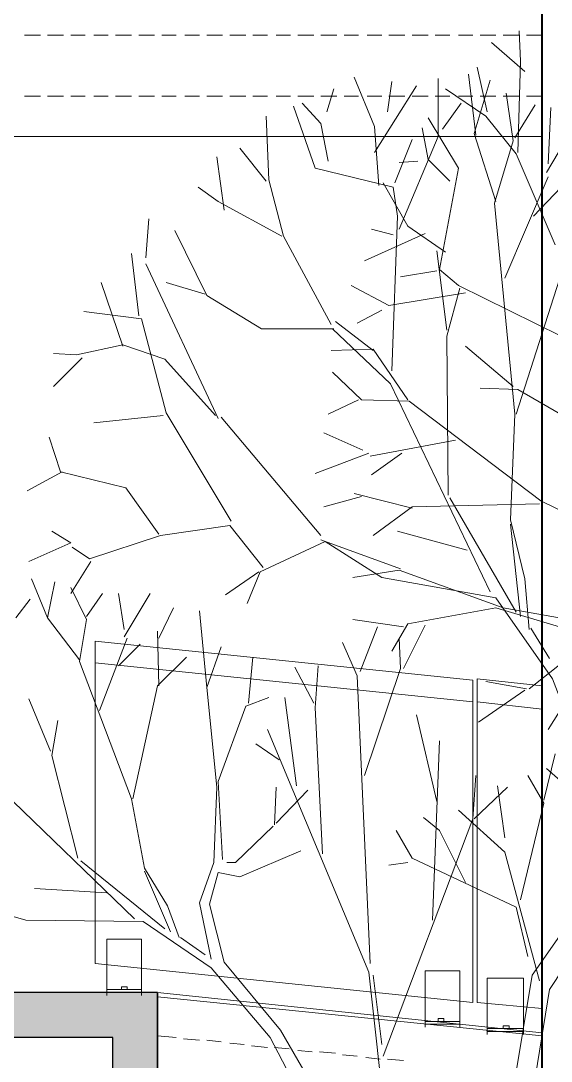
# Model space of a CAD drawing. Header units: millimetres. Extents: x 182 to 575, y -105 to 95.
# Drawn here: x 271.016 to 272.762, y 70.28 to 73.706 of the extents above; entities that cross this region are included whole.
import ezdxf

# ---------------------------------------------------------------- set-up
doc = ezdxf.new("R2010")
doc.units = ezdxf.units.MM
doc.header["$MEASUREMENT"] = 0
doc.layers.add('PDF_Geometry', color=7, linetype='Continuous')
doc.layers.add('PDF_Solid Fills', color=7, linetype='Continuous')

msp = doc.modelspace()

# ---------------------------------------------------------------- hatches: boundary and pattern name
at = {"layer": 'PDF_Solid Fills', "transparency": 33554559}
h = msp.add_hatch(color=256, dxfattribs=at)
h.paths.add_polyline_path([(272.2602, 73.6901), (272.2502, 73.6901), (272.2602, 73.6901)], flags=0)
h.paths.add_polyline_path([(272.2527, 73.6876), (272.2602, 73.6876), (272.2527, 73.6876)], flags=0)
h.paths.add_polyline_path([(272.2627, 73.6826), (272.2527, 73.6826), (272.2627, 73.6826)], flags=0)
h.paths.add_polyline_path([(272.2552, 73.6801), (272.2652, 73.6801), (272.2552, 73.6801)], flags=0)
h.paths.add_polyline_path([(272.2652, 73.6801), (272.2552, 73.6801), (272.2652, 73.6801)], flags=0)
h = msp.add_hatch(color=256, dxfattribs=at)
h.paths.add_polyline_path([(272.3577, 73.5576), (272.3527, 73.5576), (272.3577, 73.5576)], flags=0)
h.paths.add_polyline_path([(272.3527, 73.5601), (272.3577, 73.5601), (272.3527, 73.5601)], flags=0)
h.paths.add_polyline_path([(272.3502, 73.5651), (272.3552, 73.5651), (272.3502, 73.5651)], flags=0)
h.paths.add_polyline_path([(272.3552, 73.5651), (272.3502, 73.5651), (272.3552, 73.5651)], flags=0)
h.paths.add_polyline_path([(272.3477, 73.5676), (272.3552, 73.5676), (272.3477, 73.5676)], flags=0)
h = msp.add_hatch(color=256, dxfattribs=at)
h.paths.add_polyline_path([(272.3077, 73.5351), (272.3102, 73.5351), (272.3077, 73.5351)], flags=0)
h.paths.add_polyline_path([(272.3152, 73.5326), (272.3027, 73.5326), (272.3152, 73.5326)], flags=0)
h.paths.add_polyline_path([(272.3027, 73.5326), (272.3152, 73.5326), (272.3027, 73.5326)], flags=0)
h.paths.add_polyline_path([(272.3177, 73.5326), (272.3002, 73.5326), (272.3177, 73.5326)], flags=0)
h = msp.add_hatch(color=256, dxfattribs=at)
h.paths.add_polyline_path([(272.3427, 73.5301), (272.3352, 73.5301), (272.3427, 73.5301)], flags=0)
h.paths.add_polyline_path([(272.3302, 73.5301), (272.3477, 73.5301), (272.3302, 73.5301)], flags=0)
h.paths.add_polyline_path([(272.3477, 73.5301), (272.3302, 73.5301), (272.3477, 73.5301)], flags=0)
h.paths.add_polyline_path([(272.3502, 73.5276), (272.3277, 73.5276), (272.3502, 73.5276)], flags=0)
h = msp.add_hatch(color=256, dxfattribs=at)
h.paths.add_polyline_path([(272.2977, 73.3301), (272.2927, 73.3301), (272.2977, 73.3301)], flags=0)
h.paths.add_polyline_path([(272.2952, 73.3276), (272.3002, 73.3276), (272.2952, 73.3276)], flags=0)
h.paths.add_polyline_path([(272.3002, 73.3251), (272.2952, 73.3251), (272.3002, 73.3251)], flags=0)
h = msp.add_hatch(color=256, dxfattribs=at)
h.paths.add_polyline_path([(272.3127, 73.3501), (272.3077, 73.3501), (272.3127, 73.3501)], flags=0)
h.paths.add_polyline_path([(272.3077, 73.3501), (272.3127, 73.3501), (272.3077, 73.3501)], flags=0)
h.paths.add_polyline_path([(272.3152, 73.3501), (272.3052, 73.3501), (272.3152, 73.3501)], flags=0)
h = msp.add_hatch(color=256, dxfattribs=at)
h.paths.add_polyline_path([(272.3227, 73.3376), (272.3302, 73.3376), (272.3227, 73.3376)], flags=0)
h.paths.add_polyline_path([(272.3302, 73.3376), (272.3227, 73.3376), (272.3302, 73.3376)], flags=0)
h.paths.add_polyline_path([(272.3252, 73.3351), (272.3302, 73.3351), (272.3252, 73.3351)], flags=0)
at = {"layer": 'PDF_Solid Fills', "true_color": 0xb9b9b9, "transparency": 33554559}
msp.add_hatch(color=9, dxfattribs=at).paths.add_polyline_path([(261.6659, 70.5062), (261.6659, 73.0681), (261.5183, 73.0681), (261.5183, 70.5062), (259.5945, 70.5062), (259.5945, 69.7967), (259.7945, 69.7967), (259.7945, 70.3586), (267.9183, 70.3586), (267.9183, 66.6777), (268.0659, 66.6777), (268.0659, 70.3586), (271.3183, 70.3586), (271.3183, 69.7967), (271.4659, 69.7967), (271.4659, 70.5062)])
at = {"layer": 'PDF_Solid Fills', "transparency": 33554559}
h = msp.add_hatch(color=256, dxfattribs=at)
h.paths.add_polyline_path([(272.3177, 72.6351), (272.3302, 72.6351), (272.3177, 72.6351)], flags=0)
h.paths.add_polyline_path([(272.3327, 72.6326), (272.3227, 72.6326), (272.3327, 72.6326)], flags=0)
h.paths.add_polyline_path([(272.3227, 72.6326), (272.3327, 72.6326), (272.3227, 72.6326)], flags=0)
h.paths.add_polyline_path([(272.3252, 72.6301), (272.3377, 72.6301), (272.3252, 72.6301)], flags=0)
h.paths.add_polyline_path([(272.3377, 72.6301), (272.3252, 72.6301), (272.3377, 72.6301)], flags=0)
h = msp.add_hatch(color=256, dxfattribs=at)
h.paths.add_polyline_path([(272.3127, 72.5826), (272.3077, 72.5826), (272.3127, 72.5826)], flags=0)
h.paths.add_polyline_path([(272.3077, 72.5826), (272.3127, 72.5826), (272.3077, 72.5826)], flags=0)
h.paths.add_polyline_path([(272.3152, 72.5826), (272.3052, 72.5826), (272.3152, 72.5826)], flags=0)
h = msp.add_hatch(color=256, dxfattribs=at)
h.paths.add_polyline_path([(272.3227, 72.5701), (272.3302, 72.5701), (272.3227, 72.5701)], flags=0)
h.paths.add_polyline_path([(272.3302, 72.5701), (272.3227, 72.5701), (272.3302, 72.5701)], flags=0)
h.paths.add_polyline_path([(272.3252, 72.5676), (272.3302, 72.5676), (272.3252, 72.5676)], flags=0)
h = msp.add_hatch(color=256, dxfattribs=at)
h.paths.add_polyline_path([(272.2977, 72.5626), (272.2927, 72.5626), (272.2977, 72.5626)], flags=0)
h.paths.add_polyline_path([(272.2952, 72.5601), (272.3002, 72.5601), (272.2952, 72.5601)], flags=0)
h.paths.add_polyline_path([(272.3002, 72.5576), (272.2952, 72.5576), (272.3002, 72.5576)], flags=0)
h = msp.add_hatch(color=256, dxfattribs=at)
h.paths.add_polyline_path([(272.3427, 72.5501), (272.3352, 72.5501), (272.3427, 72.5501)], flags=0)
h.paths.add_polyline_path([(272.3377, 72.5476), (272.3452, 72.5476), (272.3377, 72.5476)], flags=0)
h.paths.add_polyline_path([(272.3477, 72.5476), (272.3402, 72.5476), (272.3477, 72.5476)], flags=0)
h = msp.add_hatch(color=256, dxfattribs=at)
h.paths.add_polyline_path([(272.2627, 72.0276), (272.2727, 72.0276), (272.2627, 72.0276)], flags=0)
h.paths.add_polyline_path([(272.2602, 72.0251), (272.2677, 72.0251), (272.2602, 72.0251)], flags=0)
h.paths.add_polyline_path([(272.2552, 72.0176), (272.2652, 72.0176), (272.2552, 72.0176)], flags=0)
h = msp.add_hatch(color=256, dxfattribs=at)
h.paths.add_polyline_path([(272.3052, 72.0301), (272.3152, 72.0301), (272.3052, 72.0301)], flags=0)
h.paths.add_polyline_path([(272.3152, 72.0276), (272.3077, 72.0276), (272.3152, 72.0276)], flags=0)
h.paths.add_polyline_path([(272.3077, 72.0276), (272.3152, 72.0276), (272.3077, 72.0276)], flags=0)
h = msp.add_hatch(color=256, dxfattribs=at)
h.paths.add_polyline_path([(272.2527, 72.0101), (272.2602, 72.0101), (272.2527, 72.0101)], flags=0)
h.paths.add_polyline_path([(272.2602, 72.0076), (272.2527, 72.0076), (272.2602, 72.0076)], flags=0)
h.paths.add_polyline_path([(272.2502, 71.9951), (272.2577, 71.9951), (272.2502, 71.9951)], flags=0)
h.paths.add_polyline_path([(272.2577, 71.9951), (272.2502, 71.9951), (272.2577, 71.9951)], flags=0)
h = msp.add_hatch(color=256, dxfattribs=at)
h.paths.add_polyline_path([(272.2977, 71.9626), (272.2652, 71.9626), (272.2977, 71.9626)], flags=0)
h.paths.add_polyline_path([(272.2727, 71.9601), (272.2902, 71.9601), (272.2727, 71.9601)], flags=0)
h.paths.add_polyline_path([(272.2902, 71.9601), (272.2727, 71.9601), (272.2902, 71.9601)], flags=0)
h = msp.add_hatch(color=256, dxfattribs=at)
h.paths.add_polyline_path([(272.3552, 71.8576), (272.3502, 71.8576), (272.3552, 71.8576)], flags=0)
h.paths.add_polyline_path([(272.3502, 71.8576), (272.3552, 71.8576), (272.3502, 71.8576)], flags=0)
h.paths.add_polyline_path([(272.3577, 71.8526), (272.3527, 71.8526), (272.3577, 71.8526)], flags=0)
h.paths.add_polyline_path([(272.3527, 71.8526), (272.3577, 71.8526), (272.3527, 71.8526)], flags=0)
h = msp.add_hatch(color=256, dxfattribs=at)
h.paths.add_polyline_path([(272.3077, 71.8276), (272.3102, 71.8276), (272.3077, 71.8276)], flags=0)
h.paths.add_polyline_path([(272.3152, 71.8276), (272.3027, 71.8276), (272.3152, 71.8276)], flags=0)
h.paths.add_polyline_path([(272.3177, 71.8251), (272.3002, 71.8251), (272.3177, 71.8251)], flags=0)
h.paths.add_polyline_path([(272.3002, 71.8251), (272.3177, 71.8251), (272.3002, 71.8251)], flags=0)
h = msp.add_hatch(color=256, dxfattribs=at)
h.paths.add_polyline_path([(272.3352, 71.8251), (272.3427, 71.8251), (272.3352, 71.8251)], flags=0)
h.paths.add_polyline_path([(272.3427, 71.8251), (272.3352, 71.8251), (272.3427, 71.8251)], flags=0)
h.paths.add_polyline_path([(272.3477, 71.8226), (272.3302, 71.8226), (272.3477, 71.8226)], flags=0)
h.paths.add_polyline_path([(272.3277, 71.8226), (272.3502, 71.8226), (272.3277, 71.8226)], flags=0)
h = msp.add_hatch(color=256, dxfattribs=at)
h.paths.add_polyline_path([(272.3127, 71.6426), (272.3077, 71.6426), (272.3127, 71.6426)], flags=0)
h.paths.add_polyline_path([(272.3077, 71.6426), (272.3127, 71.6426), (272.3077, 71.6426)], flags=0)
h.paths.add_polyline_path([(272.3152, 71.6426), (272.3052, 71.6426), (272.3152, 71.6426)], flags=0)
h.paths.add_polyline_path([(272.3027, 71.6426), (272.3177, 71.6426), (272.3027, 71.6426)], flags=0)
h.paths.add_polyline_path([(272.3177, 71.6426), (272.3027, 71.6426), (272.3177, 71.6426)], flags=0)
h = msp.add_hatch(color=256, dxfattribs=at)
h.paths.add_polyline_path([(272.3077, 70.9351), (272.3177, 70.9351), (272.3077, 70.9351)], flags=0)
h.paths.add_polyline_path([(272.3177, 70.9351), (272.3077, 70.9351), (272.3177, 70.9351)], flags=0)
h.paths.add_polyline_path([(272.3127, 70.9326), (272.3227, 70.9326), (272.3127, 70.9326)], flags=0)
h.paths.add_polyline_path([(272.3227, 70.9326), (272.3127, 70.9326), (272.3227, 70.9326)], flags=0)
h.paths.add_polyline_path([(272.3152, 70.9301), (272.3252, 70.9301), (272.3152, 70.9301)], flags=0)
h.paths.add_polyline_path([(272.3252, 70.9301), (272.3152, 70.9301), (272.3252, 70.9301)], flags=0)
h = msp.add_hatch(color=256, dxfattribs=at)
h.paths.add_polyline_path([(272.3152, 70.8751), (272.3052, 70.8751), (272.3152, 70.8751)], flags=0)
h.paths.add_polyline_path([(272.3027, 70.8751), (272.3177, 70.8751), (272.3027, 70.8751)], flags=0)
h.paths.add_polyline_path([(272.3177, 70.8751), (272.3027, 70.8751), (272.3177, 70.8751)], flags=0)
h = msp.add_hatch(color=256, dxfattribs=at)
h.paths.add_polyline_path([(272.2727, 70.3226), (272.2627, 70.3226), (272.2727, 70.3226)], flags=0)
h.paths.add_polyline_path([(272.2627, 70.3226), (272.2727, 70.3226), (272.2627, 70.3226)], flags=0)
h.paths.add_polyline_path([(272.2677, 70.3176), (272.2602, 70.3176), (272.2677, 70.3176)], flags=0)
h.paths.add_polyline_path([(272.2577, 70.3151), (272.2652, 70.3151), (272.2577, 70.3151)], flags=0)
h.paths.add_polyline_path([(272.2652, 70.3126), (272.2552, 70.3126), (272.2652, 70.3126)], flags=0)

# ---------------------------------------------------------------- linework, layer by layer
at = {"layer": 'PDF_Geometry', "lineweight": 40}
msp.add_lwpolyline([(272.7326, 66.4062), (272.7326, 83.5396), (272.985, 83.5396), (272.985, 66.4062)], dxfattribs=at)
at = {"layer": 'PDF_Geometry', "lineweight": 13}
for points in [[(272.6564, 73.6729), (272.6612, 73.5729), (272.6516, 73.2729)], [(271.0802, 73.6586), (271.0278, 73.6586)], [(271.1564, 73.6586), (271.104, 73.6586)], [(271.2278, 73.6586), (271.1802, 73.6586)], [(271.304, 73.6586), (271.2564, 73.6586)], [(271.3802, 73.6586), (271.3278, 73.6586)], [(271.4564, 73.6586), (271.404, 73.6586)], [(271.5278, 73.6586), (271.4802, 73.6586)], [(271.604, 73.6586), (271.5564, 73.6586)], [(271.6802, 73.6586), (271.6278, 73.6586)], [(271.7564, 73.6586), (271.704, 73.6586)], [(271.8278, 73.6586), (271.7802, 73.6586)], [(271.904, 73.6586), (271.8564, 73.6586)], [(271.9802, 73.6586), (271.9278, 73.6586)], [(272.0564, 73.6586), (272.004, 73.6586)], [(272.1278, 73.6586), (272.0802, 73.6586)], [(272.204, 73.6586), (272.1564, 73.6586)], [(272.2802, 73.6586), (272.2278, 73.6586)], [(272.3564, 73.6586), (272.304, 73.6586)], [(272.4278, 73.6586), (272.3802, 73.6586)], [(272.504, 73.6586), (272.4564, 73.6586)], [(272.5802, 73.6586), (272.5278, 73.6586)], [(272.5659, 73.6348), (272.6754, 73.5396)], [(272.6564, 73.6586), (272.604, 73.6586)], [(272.7326, 73.6586), (272.6802, 73.6586)], [(272.5135, 73.3301), (272.4897, 73.5301)], [(272.5183, 73.5539), (272.5516, 73.4062)], [(272.1135, 73.5205), (272.1802, 73.3586), (272.1945, 73.1634)], [(272.2231, 73.4062), (272.2373, 73.5062)], [(272.2612, 73.0205), (272.3897, 73.3253), (272.3897, 73.5158)], [(272.5802, 73.111), (272.5088, 73.3348), (272.5612, 73.511)], [(272.0231, 73.4062), (272.0469, 73.4824)], [(272.1802, 73.2729), (272.3183, 73.492)], [(272.7754, 72.9681), (272.6469, 73.2681), (272.5469, 73.392), (272.4135, 73.4824)], [(272.6135, 73.4681), (272.6373, 73.311), (272.5754, 73.1062), (272.6421, 72.411), (272.6278, 72.0634), (272.6754, 71.8681), (272.6897, 71.7015)], [(271.0802, 73.4586), (271.0278, 73.4586)], [(271.1564, 73.4586), (271.104, 73.4586)], [(271.2278, 73.4586), (271.1802, 73.4586)], [(271.304, 73.4586), (271.2564, 73.4586)], [(271.3802, 73.4586), (271.3278, 73.4586)], [(271.4564, 73.4586), (271.404, 73.4586)], [(271.5278, 73.4586), (271.4802, 73.4586)], [(271.604, 73.4586), (271.5564, 73.4586)], [(271.6802, 73.4586), (271.6278, 73.4586)], [(271.7564, 73.4586), (271.704, 73.4586)], [(271.8278, 73.4586), (271.7802, 73.4586)], [(271.904, 73.4586), (271.8564, 73.4586)], [(271.9135, 73.4253), (271.985, 73.2205), (272.2421, 73.1586), (272.2564, 73.0634), (272.2373, 72.5539)], [(271.9802, 73.4586), (271.9278, 73.4586)], [(271.9421, 73.4348), (272.004, 73.3681), (272.0278, 73.2443)], [(272.0564, 73.4586), (272.004, 73.4586)], [(272.1278, 73.4586), (272.0802, 73.4586)], [(272.204, 73.4586), (272.1564, 73.4586)], [(272.2802, 73.4586), (272.2278, 73.4586)], [(272.3564, 73.4586), (272.304, 73.4586)], [(272.4278, 73.4586), (272.3802, 73.4586)], [(272.404, 73.3491), (272.4659, 73.4348)], [(272.504, 73.4586), (272.4564, 73.4586)], [(272.5802, 73.4586), (272.5278, 73.4586)], [(272.6564, 73.4586), (272.604, 73.4586)], [(272.6421, 73.3205), (272.7088, 73.4301)], [(272.7326, 73.4586), (272.6802, 73.4586)], [(272.0373, 72.7062), (271.8802, 72.9967), (271.8326, 73.1824), (271.8231, 73.392)], [(272.7469, 73.2062), (272.8612, 73.4015)], [(272.7516, 73.2348), (272.7612, 73.4205)], [(272.3564, 73.3872), (272.4564, 73.2205), (272.3945, 72.8872), (272.4564, 72.8348), (272.7945, 72.6681)], [(272.3373, 73.3539), (272.3564, 73.2491), (272.4278, 73.1777)], [(272.2469, 73.1729), (272.304, 73.3158)], [(271.6612, 73.2586), (271.685, 73.0824)], [(271.7373, 73.2872), (271.8231, 73.1777)], [(272.3231, 73.2443), (272.2612, 73.2396)], [(272.6088, 72.8586), (272.7516, 73.192)], [(271.5993, 73.1586), (271.6659, 73.111), (271.8754, 72.9967)], [(272.2088, 73.1729), (272.2897, 73.0301), (272.4135, 72.9443)], [(272.704, 73.0634), (272.7945, 73.1586)], [(271.4278, 72.9253), (271.4373, 73.0539)], [(272.6469, 72.411), (272.8183, 72.9443), (272.9326, 73.0681)], [(271.5231, 73.0158), (271.6278, 72.8015), (271.8088, 72.692), (272.0469, 72.692)], [(272.2421, 73.0015), (272.1707, 73.0205)], [(272.3469, 73.0062), (272.1469, 72.9158)], [(272.4183, 72.6872), (272.385, 72.9491)], [(271.404, 72.7348), (271.3802, 72.9396)], [(271.4278, 72.9062), (271.6659, 72.3967)], [(272.385, 72.8824), (272.2659, 72.8634)], [(271.3516, 72.6348), (271.2802, 72.8443)], [(271.6231, 72.8062), (271.4945, 72.8443)], [(272.4802, 72.811), (272.2278, 72.7682), (272.104, 72.8348)], [(272.4231, 72.1443), (272.4183, 72.6681), (272.4612, 72.8253)], [(271.7088, 72.0586), (271.4945, 72.4158), (271.4135, 72.7253), (271.2231, 72.7491)], [(272.204, 72.7539), (272.1231, 72.711)], [(272.1754, 72.6205), (272.0516, 72.7158)], [(272.5612, 71.8253), (272.2326, 72.511), (272.0421, 72.692)], [(271.1231, 72.611), (271.1993, 72.6062), (271.3516, 72.6396), (271.4897, 72.592), (271.6564, 72.4062)], [(272.2897, 72.4586), (272.1754, 72.6253), (272.0373, 72.6205)], [(272.6373, 72.5015), (272.4802, 72.6348)], [(271.2183, 72.5967), (271.1231, 72.5015)], [(272.0421, 72.5491), (272.1373, 72.4586), (272.2945, 72.4539), (272.7278, 72.1253), (272.9612, 72.011), (273.0707, 71.8824), (273.1707, 71.8062)], [(272.9897, 72.2967), (272.6516, 72.492), (272.5278, 72.4967)], [(272.1278, 72.4586), (272.0278, 72.411)], [(271.485, 72.4062), (271.2564, 72.3824)], [(272.004, 72.011), (271.6754, 72.4015)], [(271.1088, 72.3348), (271.1469, 72.2205), (271.3612, 72.1681), (271.4707, 72.0158)], [(272.1421, 72.292), (272.0135, 72.3491)], [(272.4469, 72.3253), (272.1659, 72.2729)], [(272.1612, 72.2824), (271.985, 72.2158)], [(272.2707, 72.2824), (272.1707, 72.211)], [(271.1516, 72.2205), (271.0373, 72.1586)], [(272.1373, 72.1396), (272.0135, 72.1062)], [(272.304, 72.1015), (272.1135, 72.1491)], [(272.6469, 71.7586), (272.4278, 72.1348)], [(272.7231, 72.1158), (272.304, 72.1062), (272.1754, 72.011)], [(271.0421, 71.9253), (271.1802, 71.9872), (271.1183, 72.0253)], [(271.185, 71.9729), (271.2421, 71.9348), (271.4754, 72.011), (271.704, 72.0443), (271.8135, 71.9062)], [(272.485, 71.9634), (272.2564, 72.0253)], [(272.6612, 71.7443), (272.6278, 72.0491)], [(273.085, 70.6681), (272.9754, 70.7729), (272.9088, 71.1681), (272.7659, 71.5396), (272.5802, 71.8062), (272.204, 71.8729), (272.0183, 71.992), (271.804, 71.892), (271.7612, 71.7872)], [(272.2659, 71.9015), (272.004, 71.9967)], [(271.2469, 71.9253), (271.1802, 71.8205)], [(271.7993, 71.892), (271.6897, 71.8158)], [(273.2183, 71.6586), (273.0278, 71.7539), (272.8754, 71.7253), (272.604, 71.7729), (272.2612, 71.8967), (272.1088, 71.8729)], [(271.104, 71.7396), (271.0516, 71.8681)], [(271.2088, 71.6015), (271.104, 71.7396), (271.1278, 71.8586)], [(271.1802, 71.8396), (271.2326, 71.7348), (271.2088, 71.5967), (271.3802, 71.1443), (271.4231, 70.9158), (271.4992, 70.792), (271.5373, 70.6872)], [(271.2326, 71.7443), (271.285, 71.8205)], [(271.3564, 71.7015), (271.3373, 71.8205)], [(271.3564, 71.6777), (271.4421, 71.8205)], [(270.9993, 71.7396), (271.0469, 71.8015)], [(271.4707, 71.6729), (271.5183, 71.7729)], [(271.6278, 71.511), (271.604, 71.7634)], [(272.8516, 71.692), (272.5802, 71.7729), (272.2897, 71.7205), (272.2373, 71.6301)], [(272.2754, 71.711), (272.1088, 71.7348)], [(272.2754, 71.5729), (272.3469, 71.7158)], [(271.4707, 71.5158), (271.4659, 71.6967)], [(272.1326, 71.5634), (272.1897, 71.711)], [(272.7564, 71.6062), (272.6945, 71.7062)], [(272.7516, 71.3729), (272.8993, 71.6062), (272.904, 71.7015), (273.0231, 71.711), (273.2183, 71.6015), (273.3992, 71.311), (273.6183, 71.0681), (273.6516, 70.792)], [(271.2754, 71.4348), (271.3659, 71.6729)], [(271.3373, 71.5824), (271.4088, 71.6539)], [(271.6421, 70.6158), (271.604, 70.8015), (271.6516, 70.9348), (271.6612, 71.1824), (271.6278, 71.511), (271.6754, 71.6443)], [(272.1659, 70.6015), (272.1231, 71.5491), (272.0754, 71.6586)], [(272.1469, 71.2205), (272.2659, 71.5729), (272.2612, 71.6729)], [(272.8612, 71.6729), (272.8516, 71.6348), (272.6897, 71.5062)], [(271.385, 71.1443), (271.4659, 71.5158), (271.5612, 71.611)], [(271.7659, 71.4586), (271.7802, 71.611)], [(271.9802, 71.4586), (271.9183, 71.5777)], [(272.0088, 70.9634), (271.985, 71.4443), (271.9945, 71.5824)], [(272.6802, 71.5062), (272.5469, 71.5301)], [(271.1135, 71.3015), (271.0421, 71.4729)], [(271.6802, 70.9443), (271.6659, 71.2015), (271.7564, 71.4491), (271.8326, 71.4777)], [(271.9231, 71.1872), (271.885, 71.4777)], [(272.6754, 71.5015), (272.5231, 71.3967)], [(272.7326, 71.4396), (272.5183, 71.4634), (272.5183, 70.4729), (272.7326, 70.4539)], [(270.1802, 71.4253), (270.3135, 71.2967), (270.5088, 71.2443), (270.7469, 71.2681), (270.9564, 71.1681), (271.3897, 70.7491)], [(272.385, 71.1348), (272.3183, 71.4205)], [(271.204, 70.9491), (271.1183, 71.2872), (271.1373, 71.4015)], [(272.2183, 70.0586), (272.1612, 70.5729), (271.8278, 71.3729)], [(272.3707, 70.7443), (272.3945, 71.3348)], [(271.8659, 71.2729), (271.7897, 71.3253)], [(272.7373, 71.1396), (272.7754, 71.292)], [(272.8754, 70.8443), (272.8373, 71.1634), (272.7469, 71.2443)], [(272.2088, 70.2967), (272.504, 71.0777), (272.5135, 71.2205)], [(272.6612, 70.811), (272.7373, 71.1301), (272.685, 71.2205)], [(271.8516, 71.0586), (271.8564, 71.1824)], [(271.8564, 71.0634), (271.9612, 71.1729)], [(272.5088, 71.0777), (272.6183, 71.1824)], [(272.6088, 71.0158), (272.585, 71.1872)], [(272.7231, 70.5443), (272.6088, 70.9681), (272.4564, 71.1062)], [(272.4802, 70.8681), (272.3945, 71.0396), (272.3421, 71.0824)], [(271.6945, 70.9348), (271.7231, 70.9348), (271.8469, 71.0539)], [(272.685, 70.6253), (272.6469, 70.7872), (272.304, 70.9491), (272.2516, 71.0396)], [(271.9373, 70.9729), (271.7373, 70.8872), (271.6659, 70.9015), (271.6373, 70.7967), (271.685, 70.6062), (271.8707, 70.3824), (272.0135, 70.1348), (272.2183, 70.0539)], [(271.4897, 70.7158), (271.2135, 70.9396)], [(272.2897, 70.9348), (272.2278, 70.9253)], [(271.5088, 70.7062), (271.4231, 70.9062)], [(272.9326, 70.8967), (272.6993, 70.5634), (272.5564, 69.7015), (272.5612, 69.5729), (272.6326, 69.2015), (272.6326, 69.092)], [(271.2992, 70.8348), (271.0612, 70.8491)], [(272.0945, 70.0443), (271.9707, 70.1015), (271.8373, 70.3586), (271.6421, 70.5872), (271.4183, 70.7396), (271.0326, 70.7443), (270.8326, 70.8015), (270.6373, 70.7158), (270.6088, 70.6443)], [(272.9516, 70.811), (272.7564, 70.5158), (272.6183, 69.6634), (272.7088, 69.192), (272.7183, 69.0967), (272.7135, 68.9443), (272.7564, 68.5824)], [(271.6231, 70.6301), (271.5421, 70.6872)], [(271.4135, 70.4967), (271.4135, 70.6824), (271.2992, 70.6824), (271.2992, 70.4967)], [(272.204, 70.3348), (272.1754, 70.5634)], [(272.3469, 70.392), (272.3469, 70.5777), (272.4612, 70.5777), (272.4612, 70.392)], [(272.6707, 70.3681), (272.6707, 70.5539), (272.5516, 70.5539), (272.5516, 70.3681)], [(271.4135, 70.5158), (271.2992, 70.5158)], [(271.4135, 70.5062), (271.2992, 70.5062)], [(272.7326, 70.3729), (271.4659, 70.5062)], [(272.3469, 70.411), (272.4612, 70.411)], [(272.3469, 70.4015), (272.4612, 70.4015)], [(272.6707, 70.3872), (272.5516, 70.3872)], [(272.6707, 70.3777), (272.5516, 70.3777)], [(271.5278, 70.3586), (271.4659, 70.3634)], [(271.604, 70.3491), (271.5516, 70.3539)], [(271.6754, 70.3443), (271.6278, 70.3491)], [(271.7516, 70.3348), (271.704, 70.3396)], [(271.8278, 70.3253), (271.7754, 70.3301)], [(271.8992, 70.3205), (271.8516, 70.3253)], [(271.9754, 70.311), (271.9278, 70.3158)], [(272.0516, 70.3062), (271.9993, 70.311)], [(272.1231, 70.2967), (272.0754, 70.3015)], [(272.1993, 70.2872), (272.1516, 70.292)], [(272.2754, 70.2824), (272.2231, 70.2872)]]:
    msp.add_lwpolyline(points, dxfattribs=at)
at = {"layer": 'PDF_Geometry', "lineweight": 20}
for points in [[(272.7326, 73.3253), (270.504, 73.3253)], [(272.504, 71.4634), (271.2612, 71.592), (271.2612, 71.6634), (272.504, 71.5348), (272.504, 71.4634), (272.504, 71.5301)], [(272.7326, 71.5158), (272.5183, 71.5396), (272.5183, 71.4634), (272.7326, 71.4396)], [(271.2992, 70.5539), (271.2992, 70.5062)], [(272.7326, 70.3634), (271.4659, 70.492)]]:
    msp.add_lwpolyline(points, dxfattribs=at)
at = {"layer": 'PDF_Geometry', "lineweight": 25}
for points in [[(271.4659, 70.5062), (261.6659, 70.5062), (261.6659, 73.0681)], [(271.4659, 69.7967), (271.4659, 70.5062), (271.4659, 69.7967), (271.3183, 69.7967), (271.3183, 70.3586), (268.0659, 70.3586), (268.0659, 66.6777), (269.185, 66.6777)]]:
    msp.add_lwpolyline(points, dxfattribs=at)
at = {"layer": 'PDF_Geometry', "lineweight": 13}
for points in [[(271.2612, 71.592), (271.2612, 70.6015), (272.504, 70.4729), (272.504, 71.4634)], [(271.3469, 70.5253), (271.3659, 70.5253), (271.3659, 70.5158), (271.3469, 70.5158)], [(272.4088, 70.4205), (272.3897, 70.4205), (272.3897, 70.411), (272.4088, 70.411)], [(272.604, 70.3967), (272.6231, 70.3967), (272.6231, 70.3872), (272.604, 70.3872)]]:
    msp.add_lwpolyline(points, close=True, dxfattribs=at)

doc.saveas('drawing.dxf')
